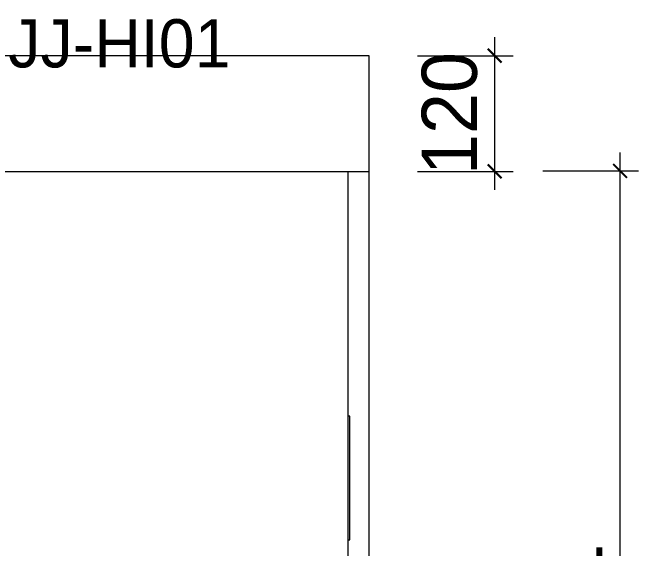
# Model space of a CAD drawing. Header units: millimetres. Extents: x 0 to 28440, y -12508 to -2066.
# Drawn here: x 16236 to 16885, y -11154 to -10598 of the extents above; entities that cross this region are included whole.
import ezdxf

# ---------------------------------------------------------------- set-up
doc = ezdxf.new("R2010")
doc.units = ezdxf.units.MM
for name, color, linetype, lineweight in [('DS-定制台面', 4, 'Continuous', 13), ('DS-定制柜体', 4, 'Continuous', 13), ('SH-文字标注', 2, 'Continuous', 13)]:
    doc.layers.add(name, color=color, linetype=linetype, lineweight=lineweight)
doc.layers.add('SH-尺寸标注', color=32, linetype='Continuous')
doc.styles.get("Standard").update_dxf_attribs({"font": 'GothicA1-Regular.ttf'})
doc.styles.add('T_7_Arial', font='', dxfattribs={"height": 62.5})
doc.styles.get('T_7_Arial').set_extended_font_data('Gothic A1')
doc.dimstyles.new('D_8_1.4', dxfattribs={"dimtxt": 57.14286, "dimasz": 14.285715, "dimexe": 19.04762, "dimexo": 0, "dimgap": 0, "dimtad": 1, "dimdec": 0, "dimzin": 1, "dimdsep": 46, "dimtxsty": 'Standard', "dimblk": 'ARCHTICK', "dimcen": 0.09, "dimdle": 19.04762, "dimclrd": 32, "dimclre": 32, "dimclrt": 2, "dimadec": 0, "dimazin": 0, "dimtfac": 1, "dimtdec": 4, "dimtix": 1, "dimtmove": 2, "dimatfit": 3, "dimfxl": 80.000002, "dimfxlon": 1, "dimtolj": 1, "dimtzin": 0, "dimlwd": 9, "dimlwe": 9, "dimarcsym": 0})

# ---------------------------------------------------------------- blocks, each defined once
blk = doc.blocks.new('_ArchTick')
at = {"color": 0, "linetype": 'ByBlock', "const_width": 0.15}
blk.add_lwpolyline([(-0.5, -0.5), (0.5, 0.5)], dxfattribs=at)
blk = doc.blocks.new('*D182')
at = {"layer": 'Defpoints', "color": 0}
for p in [(16786.21, -10762.24), (16866.21, -10762.24), (16786.21, -11662.74)]:
    blk.add_point(p, dxfattribs=at)
at = {"layer": 'SH-尺寸标注', "color": 32, "linetype": 'Continuous', "lineweight": 9}
for p, q in [((16866.21, -11681.78), (16866.21, -10743.19)), ((16786.21, -10762.24), (16885.25, -10762.24)), ((16786.21, -11662.74), (16885.25, -11662.74))]:
    blk.add_line(p, q, dxfattribs=at)
at = {"layer": 'SH-尺寸标注', "color": 32, "lineweight": 9, "xscale": 14.28571493455343, "yscale": 14.28571493455343, "zscale": 14.28571493455343}
for p, rotation in [((16866.21, -10762.24), 90), ((16866.21, -11662.74), 270)]:
    blk.add_blockref('_ArchTick', p, dxfattribs=dict(at, rotation=rotation))
at = {"layer": 'SH-尺寸标注', "color": 2, "insert": (16819.59, -11212.49), "char_height": 57.143, "attachment_point": 5, "rotation": 90}
blk.add_mtext('\\A1;901', dxfattribs=at)
blk = doc.blocks.new('*D181')
at = {"layer": 'Defpoints', "color": 0}
for p in [(16656.21, -10642.74), (16736.21, -10642.74), (16656.21, -10762.74)]:
    blk.add_point(p, dxfattribs=at)
at = {"layer": 'SH-尺寸标注', "color": 32, "linetype": 'Continuous', "lineweight": 9}
for p, q in [((16736.21, -10781.78), (16736.21, -10623.69)), ((16656.21, -10642.74), (16755.25, -10642.74)), ((16656.21, -10762.74), (16755.25, -10762.74))]:
    blk.add_line(p, q, dxfattribs=at)
at = {"layer": 'SH-尺寸标注', "color": 32, "lineweight": 9, "xscale": 14.28571493455343, "yscale": 14.28571493455343, "zscale": 14.28571493455343}
for p, rotation in [((16736.21, -10642.74), 90), ((16736.21, -10762.74), 270)]:
    blk.add_blockref('_ArchTick', p, dxfattribs=dict(at, rotation=rotation))
at = {"layer": 'SH-尺寸标注', "color": 2, "insert": (16689.59, -10702.74), "char_height": 57.143, "attachment_point": 5, "rotation": 90}
blk.add_mtext('\\A1;120', dxfattribs=at)

msp = doc.modelspace()

# ---------------------------------------------------------------- linework, layer by layer
at = {"layer": 'DS-定制台面', "color": 255, "linetype": 'Continuous'}
for p, q in [((16606.21, -10642.74), (15506.21, -10642.74)), ((16606.21, -10762.74), (16606.21, -10642.74)), ((15506.21, -10762.74), (16606.21, -10762.74))]:
    msp.add_line(p, q, dxfattribs=at)
at = {"layer": 'DS-定制柜体', "color": 255, "linetype": 'Continuous'}
for p, q in [((16584.21, -11162.74), (16584.21, -10762.74)), ((16606.21, -11662.74), (16606.21, -10762.74)), ((16586.21, -11016.4), (16584.2, -11016.4)), ((16586.21, -11144.74), (16586.21, -11016.4)), ((16584.2, -11144.74), (16586.21, -11144.74))]:
    msp.add_line(p, q, dxfattribs=at)

# ---------------------------------------------------------------- texts
at = {"layer": 'SH-文字标注', "color": 2, "insert": (15843.01, -10632.61), "char_height": 50, "attachment_point": 5, "line_spacing_factor": 0.8, "style": 'T_7_Arial'}
msp.add_mtext('스트로만 후드일체형 4구 쿡탑 블랙 JJ-HI01', dxfattribs=at)

# ---------------------------------------------------------------- dimensions: what is measured, and where the dimension line sits
at = {"layer": 'SH-尺寸标注', "color": 32, "linetype": 'Continuous'}
for base, p1, p2, picture, middle in [((16736.21, -10642.74), (16656.21, -10762.74), (16656.21, -10642.74), '*D181', (16689.59, -10702.74)), ((16866.20563412, -10762.23635721), (16786.20563185, -11662.73635721), (16786.20563185, -10762.23635721), '*D182', (16819.59146175, -11212.48635721))]:
    dim = msp.add_linear_dim(base=base, p1=p1, p2=p2, angle=90, dimstyle='D_8_1.4', override={"dimscale": 1, "dimclrt": 2}, dxfattribs=at)
    dim.commit()
    dim.dimension.update_dxf_attribs({"geometry": picture, "text_midpoint": middle, "dimtype": 160})

doc.saveas('drawing.dxf')
